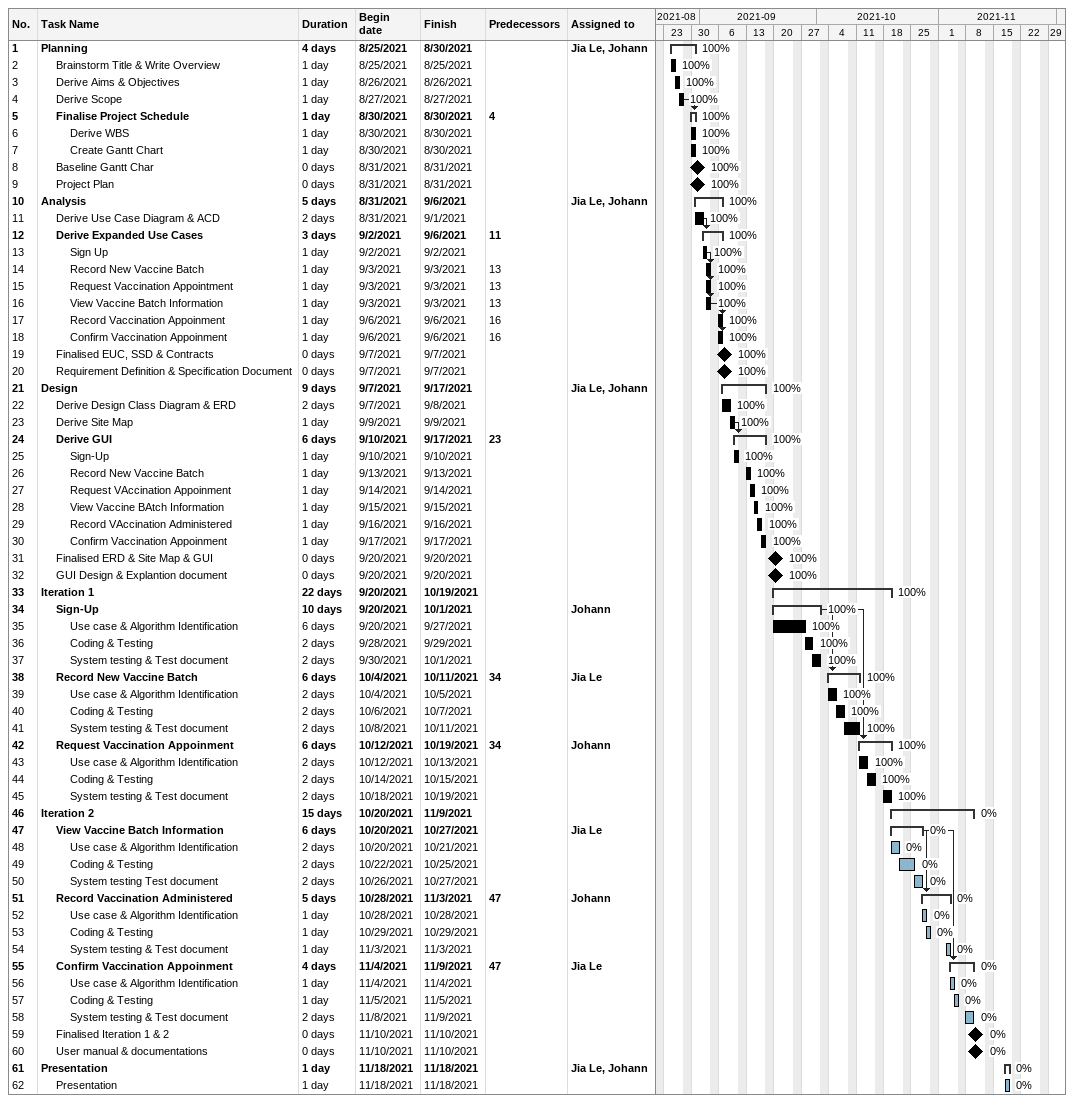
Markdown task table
| ID | Level | Task | Duration | Start | Finish | Predecessors | Resources | % complete |
|---|---|---|---|---|---|---|---|---|
| 1 | 1 | **Planning** | 4d | 2021-08-25 | 2021-08-30 |  | Jia Le, Johann | 100 |
| 2 | 2 | Brainstorm Title & Write Overview | 1d | 2021-08-25 | 2021-08-25 |  |  | 100 |
| 3 | 2 | Derive Aims & Objectives | 1d | 2021-08-26 | 2021-08-26 |  |  | 100 |
| 4 | 2 | Derive Scope | 1d | 2021-08-27 | 2021-08-27 |  |  | 100 |
| 5 | 2 | **Finalise Project Schedule** | 1d | 2021-08-30 | 2021-08-30 | 4 |  | 100 |
| 6 | 3 | Derive WBS | 1d | 2021-08-30 | 2021-08-30 |  |  | 100 |
| 7 | 3 | Create Gantt Chart | 1d | 2021-08-30 | 2021-08-30 |  |  | 100 |
| 8 | 2 | Baseline Gantt Char | 0d | 2021-08-31 | 2021-08-31 |  |  | 100 |
| 9 | 2 | Project Plan | 0d | 2021-08-31 | 2021-08-31 |  |  | 100 |
| 10 | 1 | **Analysis** | 5d | 2021-08-31 | 2021-09-06 |  | Jia Le, Johann | 100 |
| 11 | 2 | Derive Use Case Diagram & ACD | 2d | 2021-08-31 | 2021-09-01 |  |  | 100 |
| 12 | 2 | **Derive Expanded Use Cases** | 3d | 2021-09-02 | 2021-09-06 | 11 |  | 100 |
| 13 | 3 | Sign Up | 1d | 2021-09-02 | 2021-09-02 |  |  | 100 |
| 14 | 3 | Record New Vaccine Batch | 1d | 2021-09-03 | 2021-09-03 | 13 |  | 100 |
| 15 | 3 | Request Vaccination Appointment | 1d | 2021-09-03 | 2021-09-03 | 13 |  | 100 |
| 16 | 3 | View Vaccine Batch Information | 1d | 2021-09-03 | 2021-09-03 | 13 |  | 100 |
| 17 | 3 | Record Vaccination Appoinment | 1d | 2021-09-06 | 2021-09-06 | 16 |  | 100 |
| 18 | 3 | Confirm Vaccination Appoinment | 1d | 2021-09-06 | 2021-09-06 | 16 |  | 100 |
| 19 | 2 | Finalised EUC, SSD & Contracts | 0d | 2021-09-07 | 2021-09-07 |  |  | 100 |
| 20 | 2 | Requirement Definition & Specification Document | 0d | 2021-09-07 | 2021-09-07 |  |  | 100 |
| 21 | 1 | **Design** | 9d | 2021-09-07 | 2021-09-17 |  | Jia Le, Johann | 100 |
| 22 | 2 | Derive Design Class Diagram & ERD | 2d | 2021-09-07 | 2021-09-08 |  |  | 100 |
| 23 | 2 | Derive Site Map | 1d | 2021-09-09 | 2021-09-09 |  |  | 100 |
| 24 | 2 | **Derive GUI** | 6d | 2021-09-10 | 2021-09-17 | 23 |  | 100 |
| 25 | 3 | Sign-Up | 1d | 2021-09-10 | 2021-09-10 |  |  | 100 |
| 26 | 3 | Record New Vaccine Batch | 1d | 2021-09-13 | 2021-09-13 |  |  | 100 |
| 27 | 3 | Request VAccination Appoinment | 1d | 2021-09-14 | 2021-09-14 |  |  | 100 |
| 28 | 3 | View Vaccine BAtch Information | 1d | 2021-09-15 | 2021-09-15 |  |  | 100 |
| 29 | 3 | Record VAccination Administered | 1d | 2021-09-16 | 2021-09-16 |  |  | 100 |
| 30 | 3 | Confirm Vaccination Appoinment | 1d | 2021-09-17 | 2021-09-17 |  |  | 100 |
| 31 | 2 | Finalised ERD & Site Map & GUI | 0d | 2021-09-20 | 2021-09-20 |  |  | 100 |
| 32 | 2 | GUI Design & Explantion document | 0d | 2021-09-20 | 2021-09-20 |  |  | 100 |
| 33 | 1 | **Iteration 1** | 22d | 2021-09-20 | 2021-10-19 |  |  | 100 |
| 34 | 2 | **Sign-Up** | 10d | 2021-09-20 | 2021-10-01 |  | Johann | 100 |
| 35 | 3 | Use case & Algorithm Identification | 6d | 2021-09-20 | 2021-09-27 |  |  | 100 |
| 36 | 3 | Coding & Testing | 2d | 2021-09-28 | 2021-09-29 |  |  | 100 |
| 37 | 3 | System testing & Test document | 2d | 2021-09-30 | 2021-10-01 |  |  | 100 |
| 38 | 2 | **Record New Vaccine Batch** | 6d | 2021-10-04 | 2021-10-11 | 34 | Jia Le | 100 |
| 39 | 3 | Use case & Algorithm Identification | 2d | 2021-10-04 | 2021-10-05 |  |  | 100 |
| 40 | 3 | Coding & Testing | 2d | 2021-10-06 | 2021-10-07 |  |  | 100 |
| 41 | 3 | System testing & Test document | 2d | 2021-10-08 | 2021-10-11 |  |  | 100 |
| 42 | 2 | **Request Vaccination Appoinment** | 6d | 2021-10-12 | 2021-10-19 | 34 | Johann | 100 |
| 43 | 3 | Use case & Algorithm Identification | 2d | 2021-10-12 | 2021-10-13 |  |  | 100 |
| 44 | 3 | Coding & Testing | 2d | 2021-10-14 | 2021-10-15 |  |  | 100 |
| 45 | 3 | System testing & Test document | 2d | 2021-10-18 | 2021-10-19 |  |  | 100 |
| 46 | 1 | **Iteration 2** | 15d | 2021-10-20 | 2021-11-09 |  |  | 0 |
| 47 | 2 | **View Vaccine Batch Information** | 6d | 2021-10-20 | 2021-10-27 |  | Jia Le | 0 |
| 48 | 3 | Use case & Algorithm Identification | 2d | 2021-10-20 | 2021-10-21 |  |  | 0 |
| 49 | 3 | Coding & Testing | 2d | 2021-10-22 | 2021-10-25 |  |  | 0 |
| 50 | 3 | System testing Test document | 2d | 2021-10-26 | 2021-10-27 |  |  | 0 |
| 51 | 2 | **Record Vaccination Administered** | 5d | 2021-10-28 | 2021-11-03 | 47 | Johann | 0 |
| 52 | 3 | Use case & Algorithm Identification | 1d | 2021-10-28 | 2021-10-28 |  |  | 0 |
| 53 | 3 | Coding & Testing | 1d | 2021-10-29 | 2021-10-29 |  |  | 0 |
| 54 | 3 | System testing & Test document | 1d | 2021-11-03 | 2021-11-03 |  |  | 0 |
| 55 | 2 | **Confirm Vaccination Appoinment** | 4d | 2021-11-04 | 2021-11-09 | 47 | Jia Le | 0 |
| 56 | 3 | Use case & Algorithm Identification | 1d | 2021-11-04 | 2021-11-04 |  |  | 0 |
| 57 | 3 | Coding & Testing | 1d | 2021-11-05 | 2021-11-05 |  |  | 0 |
| 58 | 3 | System testing & Test document | 2d | 2021-11-08 | 2021-11-09 |  |  | 0 |
| 59 | 2 | Finalised Iteration 1 & 2 | 0d | 2021-11-10 | 2021-11-10 |  |  | 0 |
| 60 | 2 | User manual & documentations | 0d | 2021-11-10 | 2021-11-10 |  |  | 0 |
| 61 | 1 | **Presentation** | 1d | 2021-11-18 | 2021-11-18 |  | Jia Le, Johann | 0 |
| 62 | 2 | Presentation | 1d | 2021-11-18 | 2021-11-18 |  |  | 0 |
